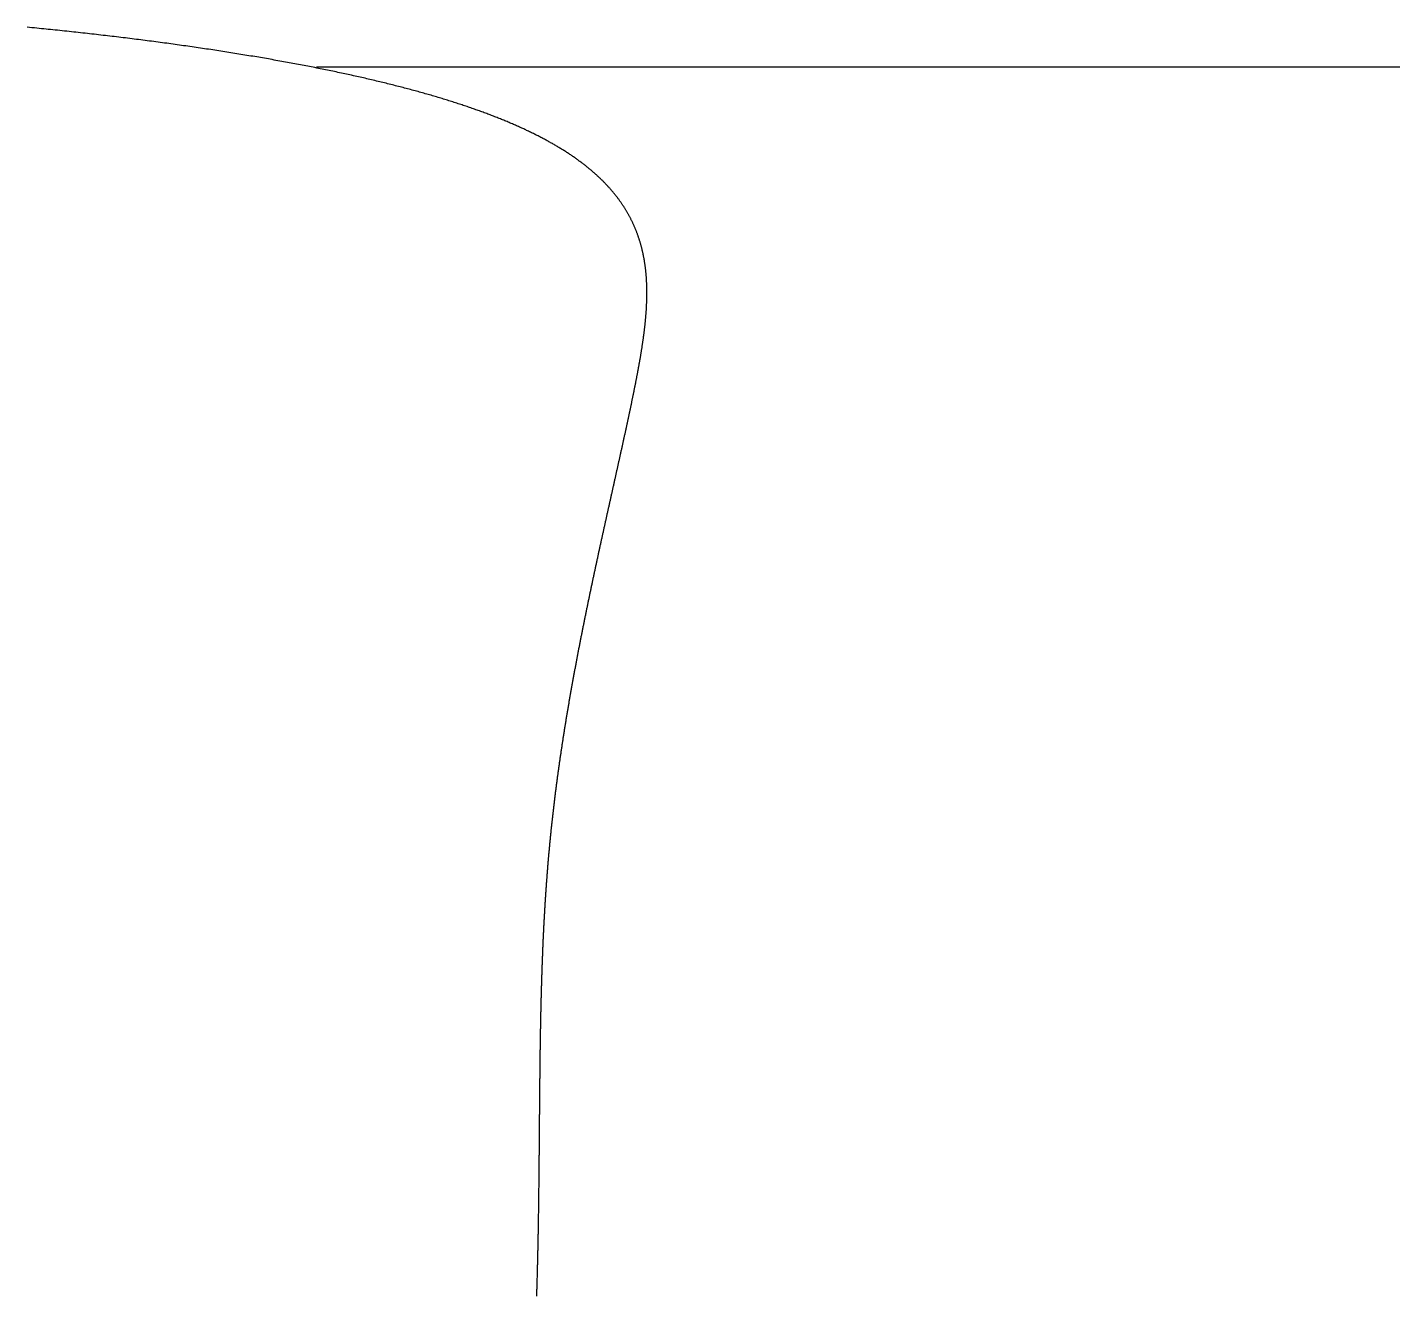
# Model space of a CAD drawing. Header units: millimetres. Extents: x -8855 to 105318, y -17958 to 67465.
# Drawn here: x 62413.1 to 62558.8, y 46505 to 46640.3 of the extents above; entities that cross this region are included whole.
import ezdxf

# ---------------------------------------------------------------- set-up
doc = ezdxf.new("R2010")
doc.units = ezdxf.units.MM
doc.header["$LTSCALE"] = 25

msp = doc.modelspace()

# ---------------------------------------------------------------- linework, layer by layer
msp.add_line((62443.98008, 46636.05204), (63502.62541, 46636.05204))
msp.add_lwpolyline([(62467.46585, 46504.92921), (62467.46963, 46505.04801), (62467.47338, 46505.16676), (62467.4771, 46505.28544), (62467.48078, 46505.40407), (62467.48442, 46505.52265), (62467.48803, 46505.64116), (62467.49161, 46505.75962), (62467.49515, 46505.87802), (62467.49865, 46505.99636), (62467.50212, 46506.11465), (62467.50556, 46506.23288), (62467.50896, 46506.35105), (62467.51233, 46506.46916), (62467.51566, 46506.58722), (62467.51896, 46506.70523), (62467.52223, 46506.82317), (62467.52547, 46506.94106), (62467.52867, 46507.05889), (62467.53184, 46507.17667), (62467.53498, 46507.29439), (62467.53809, 46507.41205), (62467.54116, 46507.52966), (62467.5442, 46507.64722), (62467.54722, 46507.76471), (62467.5502, 46507.88216), (62467.55315, 46507.99954), (62467.55607, 46508.11687), (62467.55896, 46508.23415), (62467.56182, 46508.35137), (62467.56465, 46508.46853), (62467.56745, 46508.58564), (62467.57022, 46508.7027), (62467.57296, 46508.8197), (62467.57568, 46508.93665), (62467.57836, 46509.05354), (62467.58102, 46509.17038), (62467.58364, 46509.28716), (62467.58624, 46509.40389), (62467.58881, 46509.52056), (62467.59136, 46509.63718), (62467.59388, 46509.75375), (62467.59637, 46509.87026), (62467.59883, 46509.98672), (62467.60127, 46510.10313), (62467.60368, 46510.21948), (62467.60606, 46510.33578), (62467.60842, 46510.45202), (62467.61075, 46510.56821), (62467.61306, 46510.68435), (62467.61534, 46510.80044), (62467.61759, 46510.91647), (62467.61983, 46511.03245), (62467.62203, 46511.14838), (62467.62422, 46511.26425), (62467.62637, 46511.38007), (62467.62851, 46511.49584), (62467.63062, 46511.61156), (62467.63271, 46511.72722), (62467.63477, 46511.84284), (62467.63681, 46511.9584), (62467.63883, 46512.07391), (62467.64083, 46512.18936), (62467.6428, 46512.30477), (62467.64475, 46512.42012), (62467.64668, 46512.53542), (62467.64859, 46512.65067), (62467.65048, 46512.76587), (62467.65235, 46512.88102), (62467.65419, 46512.99612), (62467.65602, 46513.11117), (62467.65782, 46513.22616), (62467.6596, 46513.34111), (62467.66137, 46513.456), (62467.66311, 46513.57084), (62467.66483, 46513.68564), (62467.66654, 46513.80038), (62467.66823, 46513.91507), (62467.66989, 46514.02971), (62467.67154, 46514.1443), (62467.67317, 46514.25884), (62467.67478, 46514.37334), (62467.67638, 46514.48778), (62467.67795, 46514.60217), (62467.67951, 46514.71651), (62467.68105, 46514.83081), (62467.68258, 46514.94505), (62467.68408, 46515.05924), (62467.68558, 46515.17339), (62467.68705, 46515.28749), (62467.68851, 46515.40153), (62467.68995, 46515.51553), (62467.69138, 46515.62948), (62467.69279, 46515.74338), (62467.69419, 46515.85724), (62467.69557, 46515.97104), (62467.69693, 46516.0848), (62467.69829, 46516.1985), (62467.69962, 46516.31216), (62467.70095, 46516.42577), (62467.70226, 46516.53934), (62467.70355, 46516.65285), (62467.70484, 46516.76632), (62467.70611, 46516.87974), (62467.70736, 46516.99311), (62467.70861, 46517.10644), (62467.70984, 46517.21971), (62467.71106, 46517.33294), (62467.71227, 46517.44613), (62467.71346, 46517.55926), (62467.71465, 46517.67235), (62467.71582, 46517.78539), (62467.71698, 46517.89839), (62467.71813, 46518.01134), (62467.71927, 46518.12424), (62467.7204, 46518.2371), (62467.72152, 46518.34991), (62467.72263, 46518.46267), (62467.72373, 46518.57539), (62467.72482, 46518.68806), (62467.7259, 46518.80068), (62467.72697, 46518.91326), (62467.72804, 46519.0258), (62467.72909, 46519.13828), (62467.73014, 46519.25073), (62467.73118, 46519.36312), (62467.73221, 46519.47547), (62467.73323, 46519.58778), (62467.73425, 46519.70004), (62467.73525, 46519.81226), (62467.73625, 46519.92443), (62467.73725, 46520.03656), (62467.73824, 46520.14864), (62467.73922, 46520.26068), (62467.74019, 46520.37267), (62467.74116, 46520.48462), (62467.74213, 46520.59652), (62467.74309, 46520.70838), (62467.74404, 46520.8202), (62467.74499, 46520.93197), (62467.74593, 46521.0437), (62467.74687, 46521.15538), (62467.74781, 46521.26702), (62467.74874, 46521.37862), (62467.74966, 46521.49017), (62467.75059, 46521.60168), (62467.75151, 46521.71315), (62467.75243, 46521.82457), (62467.75334, 46521.93595), (62467.75425, 46522.04729), (62467.75516, 46522.15858), (62467.75607, 46522.26983), (62467.75697, 46522.38104), (62467.75788, 46522.49221), (62467.75878, 46522.60333), (62467.75968, 46522.71441), (62467.76058, 46522.82545), (62467.76148, 46522.93645), (62467.76238, 46523.0474), (62467.76328, 46523.15832), (62467.76417, 46523.26919), (62467.76507, 46523.38002), (62467.76597, 46523.4908), (62467.76687, 46523.60155), (62467.76777, 46523.71225), (62467.76867, 46523.82292), (62467.76957, 46523.93354), (62467.77047, 46524.04412), (62467.77138, 46524.15466), (62467.77229, 46524.26516), (62467.77319, 46524.37562), (62467.77411, 46524.48603), (62467.77502, 46524.59641), (62467.77594, 46524.70674), (62467.77686, 46524.81704), (62467.77778, 46524.92729), (62467.77871, 46525.03751), (62467.77964, 46525.14768), (62467.78057, 46525.25782), (62467.78151, 46525.36791), (62467.78246, 46525.47797), (62467.7834, 46525.58798), (62467.78436, 46525.69796), (62467.78531, 46525.80789), (62467.78628, 46525.91779), (62467.78725, 46526.02765), (62467.78822, 46526.13746), (62467.7892, 46526.24724), (62467.79019, 46526.35698), (62467.79118, 46526.46668), (62467.79218, 46526.57634), (62467.79319, 46526.68597), (62467.7942, 46526.79555), (62467.79523, 46526.9051), (62467.79626, 46527.01461), (62467.79729, 46527.12407), (62467.79834, 46527.2335), (62467.79939, 46527.3429), (62467.80045, 46527.45225), (62467.80153, 46527.56157), (62467.80261, 46527.67085), (62467.80369, 46527.78009), (62467.80479, 46527.88929), (62467.8059, 46527.99846), (62467.80702, 46528.10759), (62467.80815, 46528.21668), (62467.80929, 46528.32573), (62467.81044, 46528.43475), (62467.8116, 46528.54373), (62467.81277, 46528.65267), (62467.81395, 46528.76158), (62467.81515, 46528.87045), (62467.81635, 46528.97928), (62467.81757, 46529.08808), (62467.8188, 46529.19684), (62467.82004, 46529.30556), (62467.8213, 46529.41425), (62467.82257, 46529.5229), (62467.82385, 46529.63152), (62467.82514, 46529.7401), (62467.82645, 46529.84864), (62467.82777, 46529.95715), (62467.82911, 46530.06562), (62467.83046, 46530.17406), (62467.83182, 46530.28246), (62467.8332, 46530.39083), (62467.8346, 46530.49916), (62467.83601, 46530.60745), (62467.83743, 46530.71571), (62467.83887, 46530.82394), (62467.84033, 46530.93213), (62467.8418, 46531.04029), (62467.84329, 46531.14841), (62467.8448, 46531.2565), (62467.84632, 46531.36455), (62467.84786, 46531.47257), (62467.84942, 46531.58055), (62467.85099, 46531.68851), (62467.85258, 46531.79642), (62467.85419, 46531.9043), (62467.85582, 46532.01215), (62467.85747, 46532.11997), (62467.85913, 46532.22775), (62467.86081, 46532.3355), (62467.86252, 46532.44321), (62467.86424, 46532.5509), (62467.86598, 46532.65855), (62467.86774, 46532.76616), (62467.86952, 46532.87374), (62467.87132, 46532.98129), (62467.87315, 46533.08881), (62467.87499, 46533.1963), (62467.87685, 46533.30375), (62467.87874, 46533.41117), (62467.88064, 46533.51855), (62467.88257, 46533.62591), (62467.88452, 46533.73323), (62467.88649, 46533.84052), (62467.88848, 46533.94778), (62467.8905, 46534.05501), (62467.89254, 46534.1622), (62467.8946, 46534.26937), (62467.89669, 46534.3765), (62467.89879, 46534.4836), (62467.90093, 46534.59067), (62467.90308, 46534.69771), (62467.90526, 46534.80471), (62467.90747, 46534.91169), (62467.9097, 46535.01863), (62467.91195, 46535.12555), (62467.91423, 46535.23243), (62467.91653, 46535.33928), (62467.91886, 46535.4461), (62467.92122, 46535.5529), (62467.9236, 46535.65966), (62467.926, 46535.76639), (62467.92844, 46535.87309), (62467.9309, 46535.97976), (62467.93338, 46536.0864), (62467.9359, 46536.19301), (62467.93844, 46536.2996), (62467.94101, 46536.40615), (62467.9436, 46536.51267), (62467.94623, 46536.61916), (62467.94888, 46536.72563), (62467.95156, 46536.83206), (62467.95427, 46536.93847), (62467.95701, 46537.04484), (62467.95978, 46537.15119), (62467.96257, 46537.25751), (62467.9654, 46537.3638), (62467.96826, 46537.47006), (62467.97114, 46537.57629), (62467.97406, 46537.6825), (62467.97701, 46537.78868), (62467.97998, 46537.89482), (62467.98299, 46538.00094), (62467.98603, 46538.10704), (62467.9891, 46538.2131), (62467.99221, 46538.31914), (62467.99534, 46538.42514), (62467.99851, 46538.53113), (62468.00171, 46538.63708), (62468.00494, 46538.74301), (62468.0082, 46538.8489), (62468.0115, 46538.95478), (62468.01483, 46539.06062), (62468.0182, 46539.16644), (62468.0216, 46539.27223), (62468.02503, 46539.37799), (62468.02849, 46539.48373), (62468.03199, 46539.58944), (62468.03553, 46539.69513), (62468.0391, 46539.80078), (62468.0427, 46539.90642), (62468.04634, 46540.01202), (62468.05002, 46540.1176), (62468.05373, 46540.22316), (62468.05748, 46540.32868), (62468.06126, 46540.43418), (62468.06508, 46540.53966), (62468.06894, 46540.64511), (62468.07283, 46540.75054), (62468.07676, 46540.85594), (62468.08073, 46540.96131), (62468.08473, 46541.06666), (62468.08878, 46541.17199), (62468.09286, 46541.27729), (62468.09698, 46541.38256), (62468.10114, 46541.48781), (62468.10533, 46541.59304), (62468.10957, 46541.69824), (62468.11384, 46541.80341), (62468.11816, 46541.90857), (62468.12251, 46542.01369), (62468.12691, 46542.1188), (62468.13134, 46542.22388), (62468.13581, 46542.32893), (62468.14033, 46542.43396), (62468.14488, 46542.53897), (62468.14948, 46542.64396), (62468.15412, 46542.74892), (62468.1588, 46542.85385), (62468.16352, 46542.95877), (62468.16828, 46543.06366), (62468.17309, 46543.16853), (62468.17793, 46543.27337), (62468.18282, 46543.3782), (62468.18775, 46543.48299), (62468.19273, 46543.58777), (62468.19775, 46543.69252), (62468.20281, 46543.79726), (62468.20792, 46543.90196), (62468.21307, 46544.00665), (62468.21826, 46544.11132), (62468.2235, 46544.21596), (62468.22878, 46544.32058), (62468.23411, 46544.42518), (62468.23949, 46544.52975), (62468.2449, 46544.63431), (62468.25037, 46544.73884), (62468.25588, 46544.84335), (62468.26143, 46544.94784), (62468.26704, 46545.05231), (62468.27269, 46545.15676), (62468.27838, 46545.26119), (62468.28412, 46545.36559), (62468.28991, 46545.46998), (62468.29575, 46545.57434), (62468.30164, 46545.67869), (62468.30757, 46545.78301), (62468.31355, 46545.88731), (62468.31958, 46545.99159), (62468.32565, 46546.09585), (62468.33178, 46546.2001), (62468.33796, 46546.30432), (62468.34418, 46546.40852), (62468.35045, 46546.5127), (62468.35678, 46546.61686), (62468.36315, 46546.721), (62468.36957, 46546.82513), (62468.37605, 46546.92923), (62468.38257, 46547.03331), (62468.38914, 46547.13738), (62468.39577, 46547.24142), (62468.40245, 46547.34545), (62468.40917, 46547.44945), (62468.41595, 46547.55344), (62468.42278, 46547.65741), (62468.42966, 46547.76136), (62468.4366, 46547.86529), (62468.44358, 46547.9692), (62468.45062, 46548.07309), (62468.45771, 46548.17697), (62468.46485, 46548.28082), (62468.47205, 46548.38466), (62468.47929, 46548.48848), (62468.48659, 46548.59228), (62468.49395, 46548.69606), (62468.50135, 46548.79982), (62468.50881, 46548.90357), (62468.51633, 46549.0073), (62468.52389, 46549.111), (62468.53151, 46549.21469), (62468.53919, 46549.31837), (62468.54692, 46549.42202), (62468.5547, 46549.52566), (62468.56254, 46549.62928), (62468.57043, 46549.73288), (62468.57838, 46549.83646), (62468.58638, 46549.94003), (62468.59443, 46550.04358), (62468.60255, 46550.14711), (62468.61071, 46550.25062), (62468.61894, 46550.35412), (62468.62721, 46550.4576), (62468.63555, 46550.56106), (62468.64394, 46550.66451), (62468.65239, 46550.76793), (62468.66089, 46550.87134), (62468.66945, 46550.97474), (62468.67806, 46551.07811), (62468.68674, 46551.18147), (62468.69547, 46551.28482), (62468.70425, 46551.38814), (62468.7131, 46551.49145), (62468.722, 46551.59475), (62468.73096, 46551.69802), (62468.73997, 46551.80128), (62468.74905, 46551.90453), (62468.75818, 46552.00776), (62468.76737, 46552.11097), (62468.77662, 46552.21416), (62468.78593, 46552.31734), (62468.79529, 46552.42051), (62468.80472, 46552.52365), (62468.8142, 46552.62678), (62468.82375, 46552.7299), (62468.83335, 46552.833), (62468.84301, 46552.93608), (62468.85273, 46553.03915), (62468.86251, 46553.1422), (62468.87235, 46553.24524), (62468.88225, 46553.34826), (62468.89221, 46553.45127), (62468.90223, 46553.55426), (62468.91231, 46553.65723), (62468.92245, 46553.76019), (62468.93265, 46553.86313), (62468.94291, 46553.96606), (62468.95323, 46554.06897), (62468.96361, 46554.17187), (62468.97404, 46554.27474), (62468.98454, 46554.37761), (62468.9951, 46554.48046), (62469.00571, 46554.58329), (62469.01639, 46554.6861), (62469.02712, 46554.7889), (62469.03791, 46554.89168), (62469.04876, 46554.99445), (62469.05967, 46555.0972), (62469.07064, 46555.19993), (62469.08166, 46555.30265), (62469.09274, 46555.40534), (62469.10389, 46555.50803), (62469.11508, 46555.61069), (62469.12634, 46555.71334), (62469.13765, 46555.81597), (62469.14903, 46555.91858), (62469.16045, 46556.02118), (62469.17194, 46556.12376), (62469.18348, 46556.22632), (62469.19508, 46556.32886), (62469.20674, 46556.43139), (62469.21845, 46556.5339), (62469.23022, 46556.63639), (62469.24204, 46556.73886), (62469.25393, 46556.84131), (62469.26586, 46556.94375), (62469.27786, 46557.04617), (62469.28991, 46557.14857), (62469.30201, 46557.25095), (62469.31417, 46557.35331), (62469.32639, 46557.45565), (62469.33866, 46557.55798), (62469.35098, 46557.66029), (62469.36337, 46557.76258), (62469.3758, 46557.86485), (62469.38829, 46557.9671), (62469.40084, 46558.06933), (62469.41344, 46558.17154), (62469.42609, 46558.27373), (62469.4388, 46558.37591), (62469.45156, 46558.47806), (62469.46438, 46558.5802), (62469.47725, 46558.68232), (62469.49017, 46558.78441), (62469.50315, 46558.88649), (62469.51618, 46558.98855), (62469.52927, 46559.09058), (62469.54241, 46559.1926), (62469.5556, 46559.2946), (62469.56884, 46559.39657), (62469.58214, 46559.49853), (62469.59548, 46559.60047), (62469.60889, 46559.70238), (62469.62234, 46559.80428), (62469.63584, 46559.90615), (62469.6494, 46560.00801), (62469.66301, 46560.10984), (62469.67667, 46560.21166), (62469.69039, 46560.31345), (62469.70415, 46560.41522), (62469.71797, 46560.51697), (62469.73183, 46560.6187), (62469.74575, 46560.72041), (62469.75972, 46560.82209), (62469.77373, 46560.92376), (62469.7878, 46561.0254), (62469.80192, 46561.12702), (62469.81609, 46561.22862), (62469.83031, 46561.33019), (62469.84457, 46561.43175), (62469.85889, 46561.53328), (62469.87325, 46561.63479), (62469.88767, 46561.73627), (62469.90213, 46561.83774), (62469.91664, 46561.93918), (62469.9312, 46562.0406), (62469.9458, 46562.14199), (62469.96046, 46562.24337), (62469.97516, 46562.34471), (62469.98991, 46562.44604), (62470.0047, 46562.54734), (62470.01955, 46562.64862), (62470.03444, 46562.74987), (62470.04937, 46562.8511), (62470.06436, 46562.95231), (62470.07938, 46563.05349), (62470.09446, 46563.15465), (62470.10958, 46563.25578), (62470.12474, 46563.35689), (62470.13996, 46563.45798), (62470.15521, 46563.55904), (62470.17051, 46563.66007), (62470.18586, 46563.76108), (62470.20125, 46563.86206), (62470.21668, 46563.96302), (62470.23216, 46564.06396), (62470.24768, 46564.16487), (62470.26325, 46564.26575), (62470.27886, 46564.36661), (62470.29451, 46564.46744), (62470.31021, 46564.56824), (62470.32594, 46564.66902), (62470.34173, 46564.76978), (62470.35755, 46564.8705), (62470.37342, 46564.9712), (62470.38932, 46565.07188), (62470.40527, 46565.17252), (62470.42126, 46565.27314), (62470.4373, 46565.37374), (62470.45337, 46565.4743), (62470.46949, 46565.57484), (62470.48564, 46565.67536), (62470.50184, 46565.77584), (62470.51807, 46565.8763), (62470.53435, 46565.97673), (62470.55067, 46566.07713), (62470.56703, 46566.1775), (62470.58342, 46566.27785), (62470.59986, 46566.37817), (62470.61633, 46566.47845), (62470.63285, 46566.57872), (62470.6494, 46566.67895), (62470.66599, 46566.77915), (62470.68262, 46566.87933), (62470.69929, 46566.97947), (62470.71599, 46567.07959), (62470.73274, 46567.17968), (62470.74952, 46567.27974), (62470.76634, 46567.37977), (62470.78319, 46567.47977), (62470.80009, 46567.57974), (62470.81702, 46567.67968), (62470.83398, 46567.77959), (62470.85098, 46567.87947), (62470.86802, 46567.97933), (62470.8851, 46568.07915), (62470.90221, 46568.17894), (62470.91935, 46568.2787), (62470.93653, 46568.37843), (62470.95375, 46568.47813), (62470.971, 46568.5778), (62470.98829, 46568.67744), (62471.00561, 46568.77704), (62471.02296, 46568.87662), (62471.04035, 46568.97616), (62471.05777, 46569.07568), (62471.07523, 46569.17516), (62471.09272, 46569.27461), (62471.11024, 46569.37403), (62471.1278, 46569.47341), (62471.14539, 46569.57277), (62471.16301, 46569.67209), (62471.18067, 46569.77138), (62471.19835, 46569.87064), (62471.21607, 46569.96986), (62471.23382, 46570.06906), (62471.2516, 46570.16822), (62471.26942, 46570.26734), (62471.28726, 46570.36644), (62471.30514, 46570.4655), (62471.32305, 46570.56453), (62471.34098, 46570.66352), (62471.35895, 46570.76248), (62471.37695, 46570.86141), (62471.39498, 46570.96031), (62471.41304, 46571.05917), (62471.43113, 46571.15799), (62471.44924, 46571.25679), (62471.46739, 46571.35555), (62471.48557, 46571.45427), (62471.50377, 46571.55296), (62471.522, 46571.65162), (62471.54027, 46571.75024), (62471.55855, 46571.84882), (62471.57687, 46571.94737), (62471.59522, 46572.04589), (62471.61359, 46572.14437), (62471.63199, 46572.24282), (62471.65042, 46572.34123), (62471.66888, 46572.4396), (62471.68736, 46572.53794), (62471.70587, 46572.63625), (62471.7244, 46572.73452), (62471.74296, 46572.83275), (62471.76155, 46572.93095), (62471.78016, 46573.02911), (62471.7988, 46573.12723), (62471.81746, 46573.22532), (62471.83615, 46573.32337), (62471.85487, 46573.42138), (62471.8736, 46573.51936), (62471.89237, 46573.6173), (62471.91115, 46573.7152), (62471.92997, 46573.81307), (62471.9488, 46573.9109), (62471.96766, 46574.00869), (62471.98654, 46574.10645), (62472.00545, 46574.20416), (62472.02438, 46574.30184), (62472.04333, 46574.39948), (62472.06231, 46574.49709), (62472.08131, 46574.59465), (62472.10033, 46574.69218), (62472.11937, 46574.78967), (62472.13843, 46574.88712), (62472.15752, 46574.98453), (62472.17663, 46575.0819), (62472.19575, 46575.17924), (62472.2149, 46575.27653), (62472.23407, 46575.37379), (62472.25327, 46575.471), (62472.27248, 46575.56818), (62472.29171, 46575.66532), (62472.31096, 46575.76242), (62472.33024, 46575.85948), (62472.34953, 46575.9565), (62472.36884, 46576.05348), (62472.38817, 46576.15042), (62472.40752, 46576.24732), (62472.42689, 46576.34418), (62472.44628, 46576.44099), (62472.46568, 46576.53777), (62472.48511, 46576.63451), (62472.50455, 46576.73121), (62472.52401, 46576.82786), (62472.54349, 46576.92448), (62472.56298, 46577.02105), (62472.58249, 46577.11758), (62472.60202, 46577.21408), (62472.62157, 46577.31053), (62472.64113, 46577.40693), (62472.66071, 46577.5033), (62472.68031, 46577.59963), (62472.69992, 46577.69591), (62472.71955, 46577.79215), (62472.73919, 46577.88835), (62472.75885, 46577.9845), (62472.77852, 46578.08062), (62472.79821, 46578.17669), (62472.81792, 46578.27272), (62472.83763, 46578.3687), (62472.85737, 46578.46465), (62472.87711, 46578.56055), (62472.89688, 46578.65641), (62472.91665, 46578.75222), (62472.93644, 46578.84799), (62472.95624, 46578.94372), (62472.97606, 46579.0394), (62472.99588, 46579.13504), (62473.01572, 46579.23063), (62473.03558, 46579.32619), (62473.05544, 46579.42169), (62473.07532, 46579.51716), (62473.09521, 46579.61258), (62473.11511, 46579.70795), (62473.13503, 46579.80328), (62473.15495, 46579.89857), (62473.17489, 46579.99381), (62473.19483, 46580.089), (62473.21479, 46580.18415), (62473.23476, 46580.27926), (62473.25474, 46580.37432), (62473.27473, 46580.46933), (62473.29473, 46580.5643), (62473.31473, 46580.65923), (62473.33475, 46580.7541), (62473.35478, 46580.84894), (62473.37482, 46580.94372), (62473.39486, 46581.03846), (62473.41492, 46581.13315), (62473.43498, 46581.2278), (62473.45505, 46581.3224), (62473.47513, 46581.41696), (62473.49522, 46581.51146), (62473.51531, 46581.60592), (62473.53541, 46581.70034), (62473.55552, 46581.7947), (62473.57564, 46581.88902), (62473.59576, 46581.98329), (62473.61589, 46582.07752), (62473.63603, 46582.17169), (62473.65617, 46582.26582), (62473.67632, 46582.3599), (62473.69648, 46582.45394), (62473.71664, 46582.54792), (62473.7368, 46582.64186), (62473.75697, 46582.73575), (62473.77715, 46582.82959), (62473.79733, 46582.92338), (62473.81752, 46583.01712), (62473.83771, 46583.11082), (62473.8579, 46583.20446), (62473.8781, 46583.29806), (62473.89831, 46583.39161), (62473.91851, 46583.4851), (62473.93872, 46583.57855), (62473.95893, 46583.67195), (62473.97915, 46583.7653), (62473.99937, 46583.8586), (62474.01959, 46583.95185), (62474.03982, 46584.04505), (62474.06004, 46584.1382), (62474.08027, 46584.2313), (62474.1005, 46584.32435), (62474.12073, 46584.41735), (62474.14097, 46584.51029), (62474.1612, 46584.60319), (62474.18144, 46584.69604), (62474.20167, 46584.78883), (62474.22191, 46584.88158), (62474.24215, 46584.97427), (62474.26238, 46585.06691), (62474.28262, 46585.1595), (62474.30286, 46585.25204), (62474.32309, 46585.34453), (62474.34333, 46585.43697), (62474.36357, 46585.52935), (62474.3838, 46585.62168), (62474.40403, 46585.71396), (62474.42427, 46585.80619), (62474.4445, 46585.89836), (62474.46472, 46585.99049), (62474.48495, 46586.08256), (62474.50517, 46586.17457), (62474.5254, 46586.26654), (62474.54562, 46586.35845), (62474.56583, 46586.45031), (62474.58604, 46586.54211), (62474.60625, 46586.63386), (62474.62646, 46586.72556), (62474.64666, 46586.81721), (62474.66686, 46586.9088), (62474.68706, 46587.00033), (62474.70725, 46587.09182), (62474.72743, 46587.18325), (62474.74762, 46587.27462), (62474.76779, 46587.36594), (62474.78796, 46587.45721), (62474.80813, 46587.54842), (62474.82829, 46587.63958), (62474.84845, 46587.73068), (62474.86859, 46587.82172), (62474.88874, 46587.91272), (62474.90887, 46588.00365), (62474.929, 46588.09454), (62474.94913, 46588.18536), (62474.96924, 46588.27613), (62474.98935, 46588.36685), (62475.00946, 46588.45751), (62475.02955, 46588.54811), (62475.04964, 46588.63866), (62475.06972, 46588.72915), (62475.08979, 46588.81958), (62475.10985, 46588.90996), (62475.1299, 46589.00029), (62475.14995, 46589.09055), (62475.16999, 46589.18076), (62475.19001, 46589.27091), (62475.21003, 46589.36101), (62475.23004, 46589.45105), (62475.25004, 46589.54103), (62475.27003, 46589.63095), (62475.29001, 46589.72082), (62475.30997, 46589.81063), (62475.32993, 46589.90038), (62475.34988, 46589.99007), (62475.36981, 46590.07971), (62475.38974, 46590.16928), (62475.40965, 46590.2588), (62475.42955, 46590.34826), (62475.44944, 46590.43767), (62475.46932, 46590.52701), (62475.48919, 46590.6163), (62475.50904, 46590.70552), (62475.52888, 46590.79469), (62475.54871, 46590.8838), (62475.56853, 46590.97285), (62475.58833, 46591.06184), (62475.60812, 46591.15077), (62475.62789, 46591.23964), (62475.64765, 46591.32845), (62475.6674, 46591.41721), (62475.68713, 46591.5059), (62475.70685, 46591.59453), (62475.72655, 46591.6831), (62475.74624, 46591.77162), (62475.76592, 46591.86007), (62475.78558, 46591.94846), (62475.80522, 46592.03679), (62475.82485, 46592.12506), (62475.84446, 46592.21327), (62475.86405, 46592.30142), (62475.88363, 46592.38951), (62475.9032, 46592.47753), (62475.92274, 46592.5655), (62475.94227, 46592.6534), (62475.96179, 46592.74124), (62475.98128, 46592.82902), (62476.00076, 46592.91674), (62476.02022, 46593.0044), (62476.03966, 46593.092), (62476.05909, 46593.17953), (62476.07849, 46593.267), (62476.09788, 46593.35441), (62476.11725, 46593.44175), (62476.1366, 46593.52904), (62476.15593, 46593.61626), (62476.17524, 46593.70341), (62476.19453, 46593.79051), (62476.2138, 46593.87754), (62476.23306, 46593.96451), (62476.25229, 46594.05141), (62476.2715, 46594.13826), (62476.29069, 46594.22503), (62476.30986, 46594.31175), (62476.32901, 46594.3984), (62476.34814, 46594.48499), (62476.36725, 46594.57151), (62476.38633, 46594.65797), (62476.4054, 46594.74436), (62476.42444, 46594.83069), (62476.44346, 46594.91696), (62476.46246, 46595.00316), (62476.48143, 46595.08929), (62476.50039, 46595.17536), (62476.51932, 46595.26137), (62476.53822, 46595.34731), (62476.5571, 46595.43319), (62476.57596, 46595.519), (62476.5948, 46595.60474), (62476.61361, 46595.69042), (62476.6324, 46595.77604), (62476.65116, 46595.86158), (62476.6699, 46595.94706), (62476.68861, 46596.03248), (62476.7073, 46596.11783), (62476.72597, 46596.20311), (62476.7446, 46596.28833), (62476.76322, 46596.37348), (62476.7818, 46596.45856), (62476.80036, 46596.54358), (62476.8189, 46596.62853), (62476.8374, 46596.71341), (62476.85588, 46596.79823), (62476.87433, 46596.88298), (62476.89276, 46596.96766), (62476.91115, 46597.05227), (62476.92952, 46597.13682), (62476.94786, 46597.2213), (62476.96617, 46597.30571), (62476.98445, 46597.39005), (62477.0027, 46597.47433), (62477.02091, 46597.55854), (62477.0391, 46597.64268), (62477.05726, 46597.72675), (62477.07539, 46597.81075), (62477.09348, 46597.89468), (62477.11154, 46597.97855), (62477.12957, 46598.06235), (62477.14757, 46598.14608), (62477.16553, 46598.22974), (62477.18346, 46598.31333), (62477.20135, 46598.39685), (62477.21922, 46598.4803), (62477.23704, 46598.56369), (62477.25483, 46598.647), (62477.27259, 46598.73025), (62477.29031, 46598.81342), (62477.30799, 46598.89653), (62477.32564, 46598.97957), (62477.34325, 46599.06253), (62477.36082, 46599.14543), (62477.37836, 46599.22826), (62477.39585, 46599.31101), (62477.41331, 46599.3937), (62477.43073, 46599.47632), (62477.44811, 46599.55886), (62477.46546, 46599.64134), (62477.48276, 46599.72374), (62477.50002, 46599.80608), (62477.51724, 46599.88834), (62477.53442, 46599.97053), (62477.55156, 46600.05266), (62477.56866, 46600.13471), (62477.58571, 46600.21669), (62477.60273, 46600.29859), (62477.6197, 46600.38043), (62477.63662, 46600.4622), (62477.65351, 46600.54389), (62477.67035, 46600.62551), (62477.68714, 46600.70706), (62477.70389, 46600.78854), (62477.7206, 46600.86995), (62477.73726, 46600.95128), (62477.75388, 46601.03254), (62477.77045, 46601.11373), (62477.78697, 46601.19485), (62477.80344, 46601.2759), (62477.81987, 46601.35687), (62477.83625, 46601.43777), (62477.85259, 46601.5186), (62477.86887, 46601.59935), (62477.88511, 46601.68003), (62477.90129, 46601.76064), (62477.91743, 46601.84118), (62477.93351, 46601.92164), (62477.94954, 46602.00203), (62477.96552, 46602.08235), (62477.98145, 46602.16259), (62477.99732, 46602.24276), (62478.01313, 46602.32286), (62478.02889, 46602.40288), (62478.04459, 46602.48283), (62478.06024, 46602.56271), (62478.07582, 46602.64251), (62478.09134, 46602.72225), (62478.1068, 46602.8019), (62478.1222, 46602.88149), (62478.13754, 46602.961), (62478.15281, 46603.04043), (62478.16802, 46603.1198), (62478.18316, 46603.19909), (62478.19823, 46603.27831), (62478.21324, 46603.35745), (62478.22817, 46603.43652), (62478.24304, 46603.51552), (62478.25783, 46603.59444), (62478.27255, 46603.67329), (62478.2872, 46603.75206), (62478.30177, 46603.83077), (62478.31627, 46603.9094), (62478.33069, 46603.98795), (62478.34503, 46604.06643), (62478.3593, 46604.14484), (62478.37348, 46604.22318), (62478.38759, 46604.30144), (62478.40161, 46604.37962), (62478.41555, 46604.45774), (62478.42941, 46604.53578), (62478.44318, 46604.61374), (62478.45687, 46604.69164), (62478.47047, 46604.76946), (62478.48398, 46604.8472), (62478.49741, 46604.92487), (62478.51074, 46605.00247), (62478.52399, 46605.07999), (62478.53714, 46605.15744), (62478.5502, 46605.23482), (62478.56317, 46605.31212), (62478.57604, 46605.38935), (62478.58882, 46605.46651), (62478.6015, 46605.54359), (62478.61408, 46605.62059), (62478.62656, 46605.69753), (62478.63895, 46605.77439), (62478.65123, 46605.85117), (62478.66341, 46605.92788), (62478.67549, 46606.00452), (62478.68747, 46606.08108), (62478.69934, 46606.15757), (62478.7111, 46606.23399), (62478.72276, 46606.31033), (62478.73431, 46606.3866), (62478.74575, 46606.46279), (62478.75709, 46606.53891), (62478.76831, 46606.61495), (62478.77942, 46606.69092), (62478.79041, 46606.76682), (62478.8013, 46606.84264), (62478.81207, 46606.91839), (62478.82272, 46606.99407), (62478.83325, 46607.06967), (62478.84367, 46607.14519), (62478.85396, 46607.22065), (62478.86414, 46607.29602), (62478.87419, 46607.37133), (62478.88412, 46607.44656), (62478.89393, 46607.52171), (62478.90361, 46607.5968), (62478.91316, 46607.6718), (62478.92259, 46607.74674), (62478.93189, 46607.8216), (62478.94105, 46607.89638), (62478.95009, 46607.97109), (62478.95899, 46608.04573), (62478.96776, 46608.12029), (62478.9764, 46608.19478), (62478.9849, 46608.2692), (62478.99326, 46608.34354), (62479.00149, 46608.41781), (62479.00957, 46608.492), (62479.01751, 46608.56612), (62479.02532, 46608.64017), (62479.03298, 46608.71414), (62479.04049, 46608.78803), (62479.04786, 46608.86186), (62479.05509, 46608.93561), (62479.06216, 46609.00928), (62479.06909, 46609.08288), (62479.07587, 46609.15641), (62479.08249, 46609.22986), (62479.08897, 46609.30324), (62479.09529, 46609.37655), (62479.10146, 46609.44978), (62479.10747, 46609.52294), (62479.11332, 46609.59602), (62479.11901, 46609.66903), (62479.12455, 46609.74197), (62479.12993, 46609.81483), (62479.13514, 46609.88762), (62479.14019, 46609.96033), (62479.14508, 46610.03297), (62479.1498, 46610.10554), (62479.15436, 46610.17803), (62479.15875, 46610.25045), (62479.16297, 46610.32279), (62479.16702, 46610.39506), (62479.1709, 46610.46726), (62479.1746, 46610.53938), (62479.17814, 46610.61143), (62479.1815, 46610.68341), (62479.18468, 46610.75531), (62479.18769, 46610.82714), (62479.19052, 46610.89889), (62479.19317, 46610.97057), (62479.19564, 46611.04218), (62479.19793, 46611.11371), (62479.20003, 46611.18517), (62479.20196, 46611.25655), (62479.20369, 46611.32786), (62479.20524, 46611.3991), (62479.20661, 46611.47027), (62479.20778, 46611.54136), (62479.20877, 46611.61237), (62479.20956, 46611.68331), (62479.21017, 46611.75418), (62479.21058, 46611.82498), (62479.21079, 46611.8957), (62479.21081, 46611.96634), (62479.21064, 46612.03692), (62479.21026, 46612.10742), (62479.20969, 46612.17784), (62479.20891, 46612.24819), (62479.20794, 46612.31847), (62479.20676, 46612.38868), (62479.20538, 46612.45881), (62479.2038, 46612.52886), (62479.202, 46612.59885), (62479.20001, 46612.66876), (62479.1978, 46612.73859), (62479.19538, 46612.80836), (62479.19276, 46612.87805), (62479.18992, 46612.94766), (62479.18686, 46613.0172), (62479.1836, 46613.08667), (62479.18012, 46613.15606), (62479.17642, 46613.22538), (62479.1725, 46613.29463), (62479.16837, 46613.3638), (62479.16402, 46613.4329), (62479.15944, 46613.50193), (62479.15464, 46613.57088), (62479.14962, 46613.63976), (62479.14438, 46613.70857), (62479.1389, 46613.7773), (62479.13321, 46613.84595), (62479.12728, 46613.91454), (62479.12112, 46613.98305), (62479.11474, 46614.05149), (62479.10812, 46614.11985), (62479.10127, 46614.18814), (62479.09418, 46614.25636), (62479.08686, 46614.3245), (62479.07931, 46614.39257), (62479.07151, 46614.46056), (62479.06348, 46614.52849), (62479.05521, 46614.59633), (62479.04669, 46614.66411), (62479.03794, 46614.73181), (62479.02894, 46614.79944), (62479.0197, 46614.86699), (62479.01021, 46614.93447), (62479.00047, 46615.00188), (62478.99049, 46615.06921), (62478.98025, 46615.13648), (62478.96977, 46615.20366), (62478.95904, 46615.27078), (62478.94805, 46615.33782), (62478.93681, 46615.40478), (62478.92531, 46615.47167), (62478.91356, 46615.53849), (62478.90155, 46615.60524), (62478.88928, 46615.67191), (62478.87675, 46615.73851), (62478.86396, 46615.80504), (62478.85091, 46615.87149), (62478.8376, 46615.93787), (62478.82402, 46616.00417), (62478.81017, 46616.07041), (62478.79606, 46616.13656), (62478.78169, 46616.20265), (62478.76704, 46616.26866), (62478.75212, 46616.3346), (62478.73693, 46616.40047), (62478.72147, 46616.46626), (62478.70573, 46616.53197), (62478.68972, 46616.59762), (62478.67344, 46616.66319), (62478.65687, 46616.72869), (62478.64003, 46616.79411), (62478.62291, 46616.85947), (62478.60551, 46616.92474), (62478.58783, 46616.98995), (62478.56986, 46617.05508), (62478.55161, 46617.12014), (62478.53307, 46617.18512), (62478.51425, 46617.25003), (62478.49514, 46617.31487), (62478.47574, 46617.37964), (62478.45605, 46617.44433), (62478.43607, 46617.50895), (62478.41579, 46617.57349), (62478.39523, 46617.63796), (62478.37437, 46617.70236), (62478.35321, 46617.76669), (62478.33176, 46617.83094), (62478.31, 46617.89512), (62478.28795, 46617.95922), (62478.2656, 46618.02325), (62478.24294, 46618.08721), (62478.21999, 46618.1511), (62478.19673, 46618.21491), (62478.17316, 46618.27865), (62478.14929, 46618.34231), (62478.12511, 46618.40591), (62478.10062, 46618.46943), (62478.07582, 46618.53287), (62478.05071, 46618.59624), (62478.02529, 46618.65954), (62477.99955, 46618.72277), (62477.9735, 46618.78592), (62477.94714, 46618.849), (62477.92045, 46618.91201), (62477.89345, 46618.97494), (62477.86613, 46619.03781), (62477.83849, 46619.10059), (62477.81053, 46619.16331), (62477.78225, 46619.22595), (62477.75364, 46619.28852), (62477.7247, 46619.35101), (62477.69544, 46619.41343), (62477.66586, 46619.47578), (62477.63594, 46619.53806), (62477.6057, 46619.60026), (62477.57512, 46619.66239), (62477.54421, 46619.72444), (62477.51297, 46619.78643), (62477.48139, 46619.84834), (62477.44948, 46619.91017), (62477.41723, 46619.97194), (62477.38465, 46620.03363), (62477.35172, 46620.09525), (62477.31846, 46620.15679), (62477.28485, 46620.21826), (62477.2509, 46620.27966), (62477.21661, 46620.34099), (62477.18197, 46620.40224), (62477.14698, 46620.46342), (62477.11165, 46620.52452), (62477.07597, 46620.58556), (62477.03994, 46620.64652), (62477.00356, 46620.7074), (62476.96683, 46620.76822), (62476.92974, 46620.82896), (62476.8923, 46620.88963), (62476.85451, 46620.95022), (62476.81636, 46621.01074), (62476.77785, 46621.07119), (62476.73898, 46621.13157), (62476.69975, 46621.19187), (62476.66016, 46621.2521), (62476.62021, 46621.31226), (62476.57989, 46621.37235), (62476.53921, 46621.43236), (62476.49817, 46621.49229), (62476.45675, 46621.55216), (62476.41497, 46621.61195), (62476.37282, 46621.67167), (62476.3303, 46621.73132), (62476.2874, 46621.79089), (62476.24414, 46621.85039), (62476.2005, 46621.90982), (62476.15648, 46621.96918), (62476.11209, 46622.02846), (62476.06732, 46622.08767), (62476.02217, 46622.1468), (62475.97664, 46622.20587), (62475.93073, 46622.26486), (62475.88444, 46622.32378), (62475.83776, 46622.38262), (62475.7907, 46622.44139), (62475.74326, 46622.50009), (62475.69543, 46622.55872), (62475.6472, 46622.61727), (62475.59859, 46622.67575), (62475.54959, 46622.73416), (62475.5002, 46622.7925), (62475.45042, 46622.85076), (62475.40024, 46622.90895), (62475.34966, 46622.96706), (62475.29869, 46623.02511), (62475.24732, 46623.08308), (62475.19556, 46623.14098), (62475.14339, 46623.1988), (62475.09082, 46623.25655), (62475.03785, 46623.31423), (62474.98448, 46623.37184), (62474.9307, 46623.42937), (62474.87652, 46623.48684), (62474.82193, 46623.54422), (62474.76693, 46623.60154), (62474.71153, 46623.65878), (62474.65571, 46623.71595), (62474.59948, 46623.77305), (62474.54284, 46623.83008), (62474.48579, 46623.88703), (62474.42832, 46623.94391), (62474.37043, 46624.00072), (62474.31213, 46624.05745), (62474.2534, 46624.11411), (62474.19426, 46624.1707), (62474.1347, 46624.22722), (62474.07472, 46624.28366), (62474.01431, 46624.34003), (62473.95348, 46624.39633), (62473.89222, 46624.45255), (62473.83053, 46624.50871), (62473.76842, 46624.56479), (62473.70588, 46624.62079), (62473.64291, 46624.67673), (62473.57951, 46624.73259), (62473.51567, 46624.78838), (62473.45141, 46624.8441), (62473.3867, 46624.89974), (62473.32156, 46624.95531), (62473.25599, 46625.01081), (62473.18997, 46625.06624), (62473.12352, 46625.12159), (62473.05662, 46625.17687), (62472.98929, 46625.23208), (62472.92151, 46625.28722), (62472.85328, 46625.34228), (62472.78461, 46625.39727), (62472.7155, 46625.45219), (62472.64593, 46625.50704), (62472.57592, 46625.56181), (62472.50546, 46625.61651), (62472.43455, 46625.67114), (62472.36318, 46625.7257), (62472.29136, 46625.78018), (62472.21909, 46625.83459), (62472.14636, 46625.88893), (62472.07317, 46625.94319), (62471.99953, 46625.99739), (62471.92542, 46626.05151), (62471.85086, 46626.10555), (62471.77583, 46626.15953), (62471.70034, 46626.21343), (62471.62439, 46626.26726), (62471.54797, 46626.32102), (62471.47109, 46626.37471), (62471.39373, 46626.42832), (62471.31591, 46626.48186), (62471.23762, 46626.53533), (62471.15886, 46626.58872), (62471.07963, 46626.64205), (62470.99992, 46626.6953), (62470.91974, 46626.74848), (62470.83908, 46626.80158), (62470.75794, 46626.85462), (62470.67633, 46626.90758), (62470.59424, 46626.96047), (62470.51167, 46627.01328), (62470.42861, 46627.06603), (62470.34508, 46627.1187), (62470.26106, 46627.1713), (62470.17655, 46627.22382), (62470.09156, 46627.27628), (62470.00608, 46627.32866), (62469.92011, 46627.38097), (62469.83366, 46627.43321), (62469.74671, 46627.48537), (62469.65927, 46627.53746), (62469.57134, 46627.58948), (62469.48291, 46627.64143), (62469.39399, 46627.69331), (62469.30457, 46627.74511), (62469.21465, 46627.79684), (62469.12423, 46627.8485), (62469.03331, 46627.90009), (62468.9419, 46627.9516), (62468.84997, 46628.00304), (62468.75755, 46628.05441), (62468.66462, 46628.10571), (62468.57119, 46628.15693), (62468.47724, 46628.20808), (62468.38279, 46628.25916), (62468.28783, 46628.31017), (62468.19236, 46628.36111), (62468.09638, 46628.41197), (62467.99988, 46628.46276), (62467.90287, 46628.51348), (62467.80534, 46628.56413), (62467.7073, 46628.6147), (62467.60874, 46628.6652), (62467.50966, 46628.71563), (62467.41006, 46628.76599), (62467.30994, 46628.81628), (62467.2093, 46628.86649), (62467.10813, 46628.91663), (62467.00644, 46628.9667), (62466.90422, 46629.0167), (62466.80148, 46629.06662), (62466.69821, 46629.11647), (62466.59441, 46629.16625), (62466.49007, 46629.21596), (62466.38521, 46629.2656), (62466.27981, 46629.31516), (62466.17388, 46629.36465), (62466.06741, 46629.41407), (62465.96041, 46629.46342), (62465.85287, 46629.51269), (62465.74479, 46629.5619), (62465.63617, 46629.61103), (62465.52701, 46629.66009), (62465.41731, 46629.70907), (62465.30707, 46629.75799), (62465.19628, 46629.80683), (62465.08494, 46629.8556), (62464.97306, 46629.9043), (62464.86063, 46629.95292), (62464.74765, 46630.00148), (62464.63411, 46630.04996), (62464.52003, 46630.09837), (62464.4054, 46630.14671), (62464.29021, 46630.19497), (62464.17446, 46630.24317), (62464.05816, 46630.29129), (62463.94131, 46630.33934), (62463.82389, 46630.38732), (62463.70592, 46630.43522), (62463.58738, 46630.48305), (62463.46829, 46630.53082), (62463.34863, 46630.5785), (62463.22841, 46630.62612), (62463.10762, 46630.67367), (62462.98627, 46630.72114), (62462.86436, 46630.76854), (62462.74187, 46630.81587), (62462.61883, 46630.86312), (62462.49521, 46630.91031), (62462.37102, 46630.95742), (62462.24627, 46631.00446), (62462.12095, 46631.05142), (62461.99505, 46631.09832), (62461.86859, 46631.14514), (62461.74155, 46631.19189), (62461.61394, 46631.23856), (62461.48575, 46631.28517), (62461.357, 46631.3317), (62461.22766, 46631.37816), (62461.09776, 46631.42454), (62460.96727, 46631.47086), (62460.83621, 46631.5171), (62460.70457, 46631.56327), (62460.57235, 46631.60936), (62460.43956, 46631.65538), (62460.30618, 46631.70133), (62460.17222, 46631.74721), (62460.03769, 46631.79301), (62459.90257, 46631.83874), (62459.76686, 46631.8844), (62459.63058, 46631.92998), (62459.49371, 46631.9755), (62459.35625, 46632.02093), (62459.21821, 46632.0663), (62459.07959, 46632.11159), (62458.94038, 46632.15681), (62458.80057, 46632.20195), (62458.66019, 46632.24703), (62458.51921, 46632.29203), (62458.37764, 46632.33695), (62458.23548, 46632.3818), (62458.09274, 46632.42658), (62457.9494, 46632.47129), (62457.80546, 46632.51592), (62457.66094, 46632.56048), (62457.51582, 46632.60496), (62457.3701, 46632.64937), (62457.22379, 46632.69371), (62457.07689, 46632.73797), (62456.92938, 46632.78216), (62456.78128, 46632.82628), (62456.63259, 46632.87032), (62456.48329, 46632.91429), (62456.33339, 46632.95818), (62456.1829, 46633.002), (62456.0318, 46633.04575), (62455.8801, 46633.08942), (62455.7278, 46633.13302), (62455.57489, 46633.17655), (62455.42139, 46633.22), (62455.26728, 46633.26337), (62455.11256, 46633.30668), (62454.95725, 46633.3499), (62454.80132, 46633.39306), (62454.6448, 46633.43614), (62454.48767, 46633.47914), (62454.32993, 46633.52207), (62454.1716, 46633.56493), (62454.01266, 46633.60771), (62453.85312, 46633.65041), (62453.69298, 46633.69304), (62453.53225, 46633.73559), (62453.37091, 46633.77807), (62453.20898, 46633.82047), (62453.04645, 46633.8628), (62452.88332, 46633.90505), (62452.71961, 46633.94722), (62452.5553, 46633.98932), (62452.3904, 46634.03133), (62452.22491, 46634.07328), (62452.05883, 46634.11514), (62451.89216, 46634.15693), (62451.7249, 46634.19864), (62451.55706, 46634.24027), (62451.38864, 46634.28182), (62451.21963, 46634.3233), (62451.05004, 46634.36469), (62450.87986, 46634.40601), (62450.70911, 46634.44725), (62450.53778, 46634.48841), (62450.36587, 46634.52949), (62450.19339, 46634.57049), (62450.02033, 46634.61141), (62449.84669, 46634.65225), (62449.67248, 46634.69302), (62449.4977, 46634.7337), (62449.32235, 46634.7743), (62449.14643, 46634.81482), (62448.96994, 46634.85526), (62448.79288, 46634.89562), (62448.61526, 46634.93589), (62448.43707, 46634.97609), (62448.25832, 46635.0162), (62448.079, 46635.05624), (62447.89912, 46635.09619), (62447.71869, 46635.13606), (62447.53769, 46635.17584), (62447.35613, 46635.21555), (62447.17402, 46635.25517), (62446.99135, 46635.2947), (62446.80813, 46635.33416), (62446.62435, 46635.37353), (62446.44002, 46635.41282), (62446.25513, 46635.45202), (62446.0697, 46635.49114), (62445.88372, 46635.53018), (62445.69719, 46635.56913), (62445.51011, 46635.608), (62445.32249, 46635.64678), (62445.13432, 46635.68548), (62444.94561, 46635.72409), (62444.75636, 46635.76262), (62444.56656, 46635.80106), (62444.37623, 46635.83942), (62444.18535, 46635.87769), (62443.99394, 46635.91587), (62443.80199, 46635.95397), (62443.60951, 46635.99198), (62443.41649, 46636.02991), (62443.22295, 46636.06774), (62443.02887, 46636.1055), (62442.83426, 46636.14316), (62442.63912, 46636.18073), (62442.44346, 46636.21822), (62442.24727, 46636.25562), (62442.05056, 46636.29293), (62441.85333, 46636.33016), (62441.65558, 46636.36729), (62441.4573, 46636.40434), (62441.25852, 46636.44129), (62441.05921, 46636.47816), (62440.8594, 46636.51494), (62440.65907, 46636.55163), (62440.45823, 46636.58822), (62440.25688, 46636.62473), (62440.05502, 46636.66115), (62439.85266, 46636.69747), (62439.6498, 46636.73371), (62439.44643, 46636.76985), (62439.24256, 46636.8059), (62439.03819, 46636.84186), (62438.83333, 46636.87773), (62438.62796, 46636.9135), (62438.42211, 46636.94919), (62438.21576, 46636.98478), (62438.00892, 46637.02028), (62437.80159, 46637.05568), (62437.59377, 46637.09099), (62437.38546, 46637.12621), (62437.17667, 46637.16133), (62436.9674, 46637.19636), (62436.75765, 46637.2313), (62436.54741, 46637.26614), (62436.3367, 46637.30088), (62436.12551, 46637.33553), (62435.91384, 46637.37009), (62435.7017, 46637.40455), (62435.48909, 46637.43891), (62435.27601, 46637.47318), (62435.06246, 46637.50735), (62434.84844, 46637.54143), (62434.63395, 46637.57541), (62434.41901, 46637.60929), (62434.2036, 46637.64307), (62433.98772, 46637.67676), (62433.77139, 46637.71035), (62433.55461, 46637.74384), (62433.33736, 46637.77724), (62433.11966, 46637.81053), (62432.90151, 46637.84373), (62432.68291, 46637.87683), (62432.46385, 46637.90983), (62432.24435, 46637.94273), (62432.0244, 46637.97553), (62431.80401, 46638.00823), (62431.58317, 46638.04083), (62431.3619, 46638.07333), (62431.14018, 46638.10573), (62430.91802, 46638.13803), (62430.69543, 46638.17023), (62430.4724, 46638.20233), (62430.24894, 46638.23432), (62430.02504, 46638.26622), (62429.80072, 46638.29801), (62429.57596, 46638.3297), (62429.35078, 46638.36129), (62429.12517, 46638.39277), (62428.89914, 46638.42416), (62428.67269, 46638.45544), (62428.44581, 46638.48662), (62428.21852, 46638.51769), (62427.99081, 46638.54866), (62427.76268, 46638.57953), (62427.53414, 46638.61029), (62427.30518, 46638.64094), (62427.07582, 46638.6715), (62426.84604, 46638.70195), (62426.61585, 46638.73229), (62426.38526, 46638.76253), (62426.15427, 46638.79266), (62425.92287, 46638.82268), (62425.69107, 46638.85261), (62425.45886, 46638.88242), (62425.22626, 46638.91213), (62424.99327, 46638.94173), (62424.75987, 46638.97122), (62424.52609, 46639.00061), (62424.29191, 46639.02989), (62424.05734, 46639.05906), (62423.82238, 46639.08812), (62423.58704, 46639.11708), (62423.35131, 46639.14593), (62423.11519, 46639.17466), (62422.87869, 46639.20329), (62422.64182, 46639.23182), (62422.40456, 46639.26023), (62422.16692, 46639.28853), (62421.92891, 46639.31672), (62421.69052, 46639.3448), (62421.45176, 46639.37278), (62421.21263, 46639.40064), (62420.97313, 46639.42839), (62420.73326, 46639.45603), (62420.49303, 46639.48356), (62420.25243, 46639.51097), (62420.01147, 46639.53828), (62419.77014, 46639.56547), (62419.52845, 46639.59256), (62419.28641, 46639.61953), (62419.04401, 46639.64638), (62418.80125, 46639.67313), (62418.55814, 46639.69976), (62418.31468, 46639.72628), (62418.07087, 46639.75268), (62417.82671, 46639.77897), (62417.5822, 46639.80515), (62417.33734, 46639.83121), (62417.09214, 46639.85716), (62416.8466, 46639.88299), (62416.60072, 46639.90871), (62416.3545, 46639.93431), (62416.10794, 46639.9598), (62415.86104, 46639.98517), (62415.61381, 46640.01043), (62415.36624, 46640.03557), (62415.11835, 46640.0606), (62414.87012, 46640.0855), (62414.62157, 46640.11029), (62414.37269, 46640.13497), (62414.12349, 46640.15952), (62413.87396, 46640.18396), (62413.62411, 46640.20828), (62413.37394, 46640.23249), (62413.12345, 46640.25657)])

doc.saveas('drawing.dxf')
